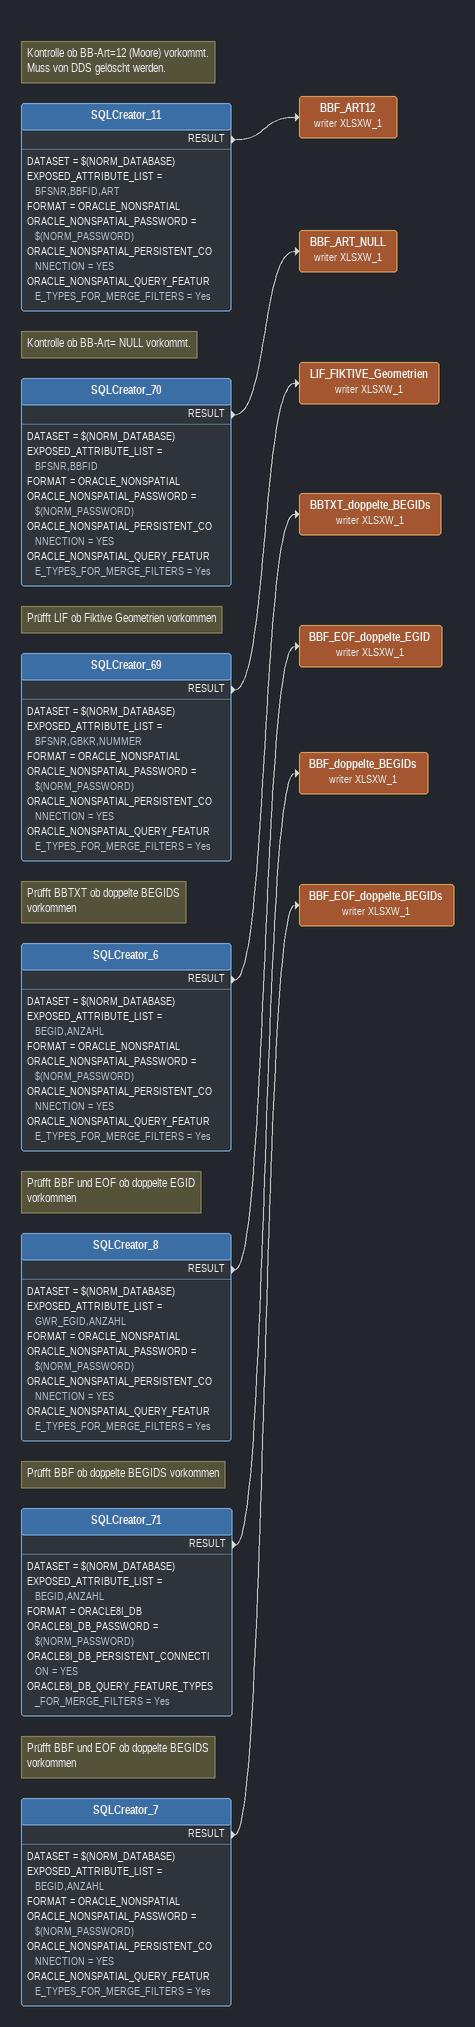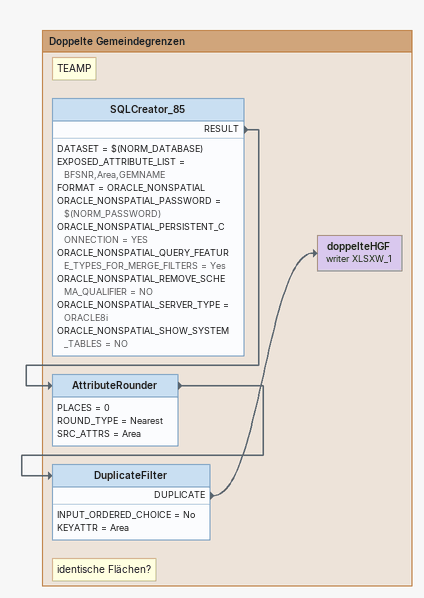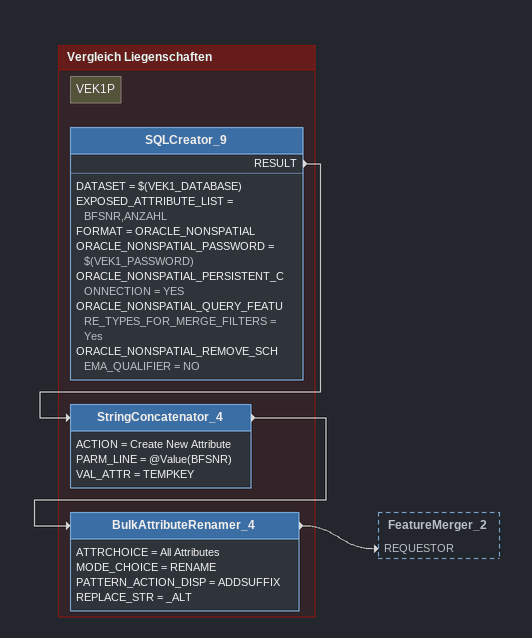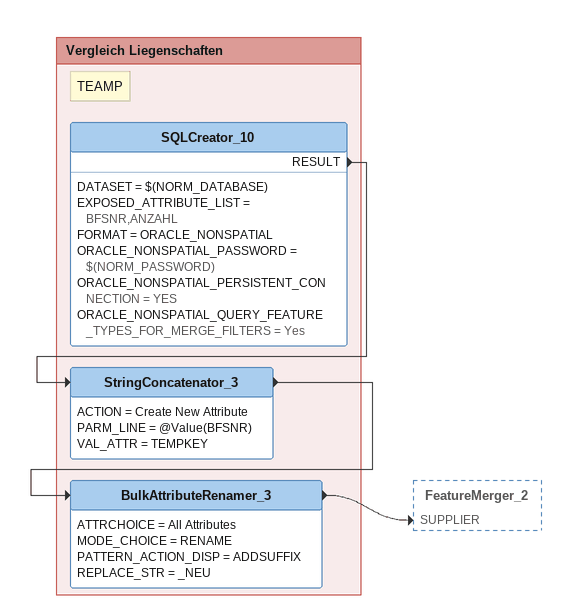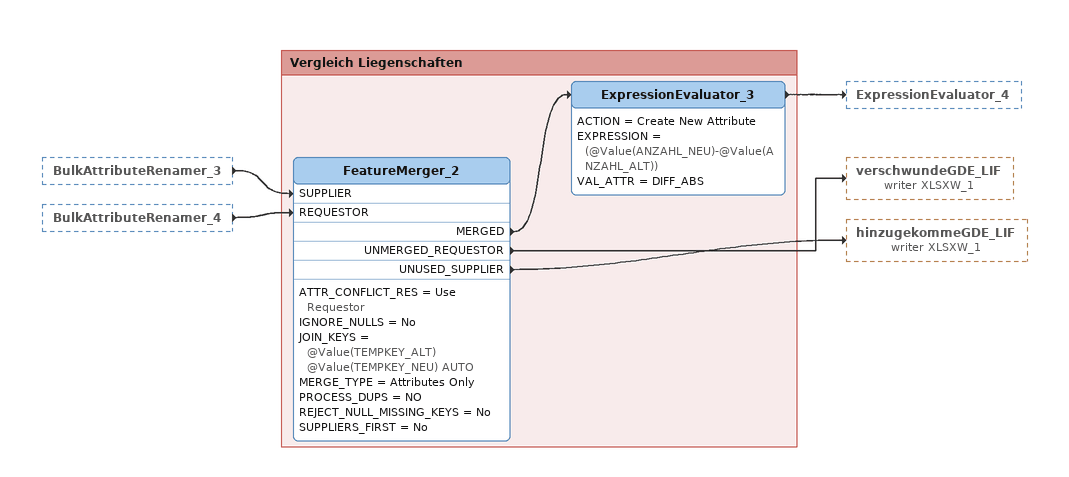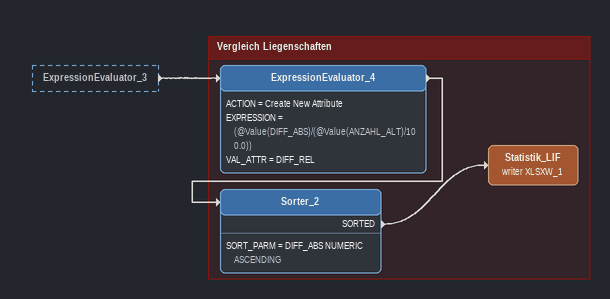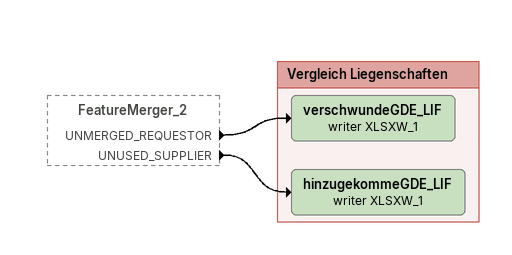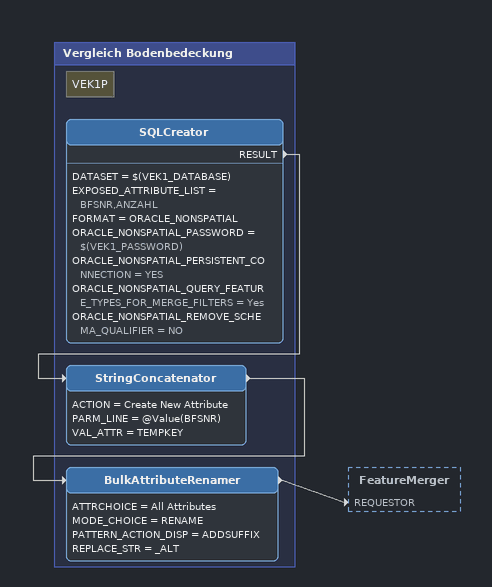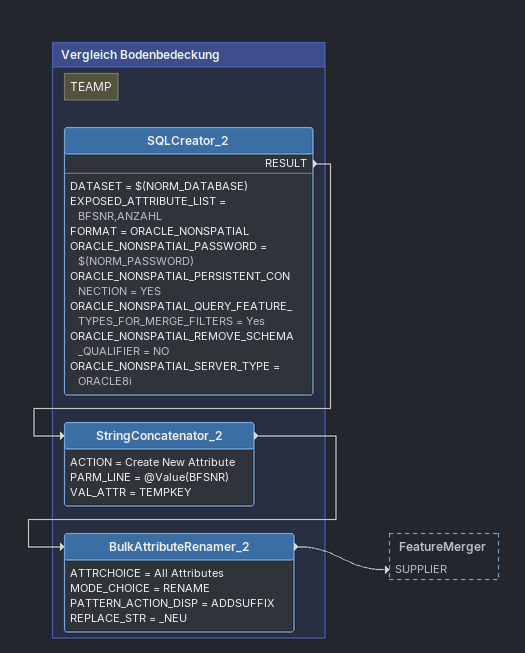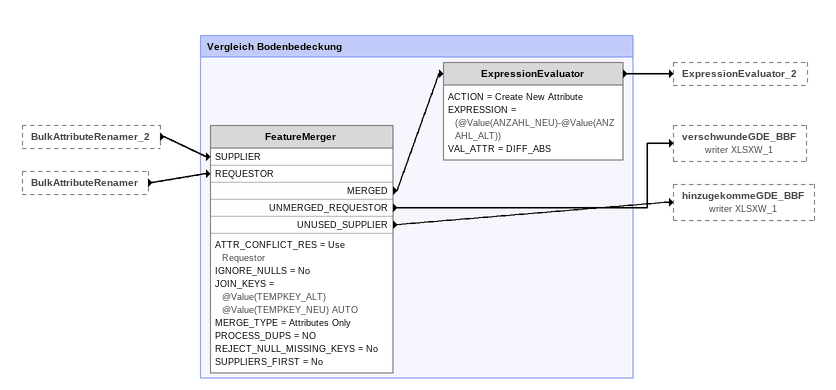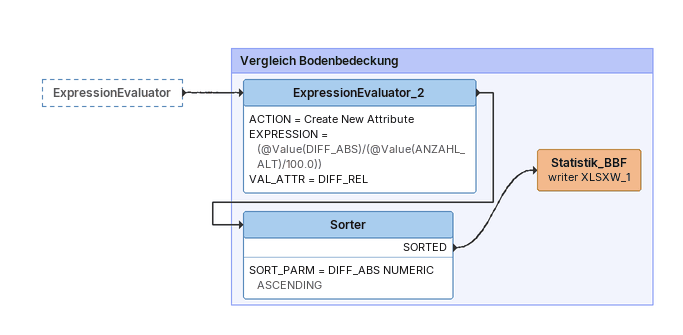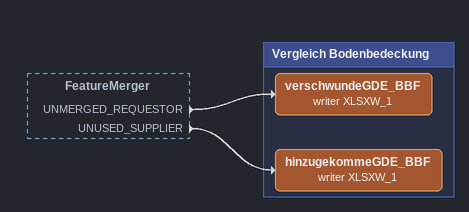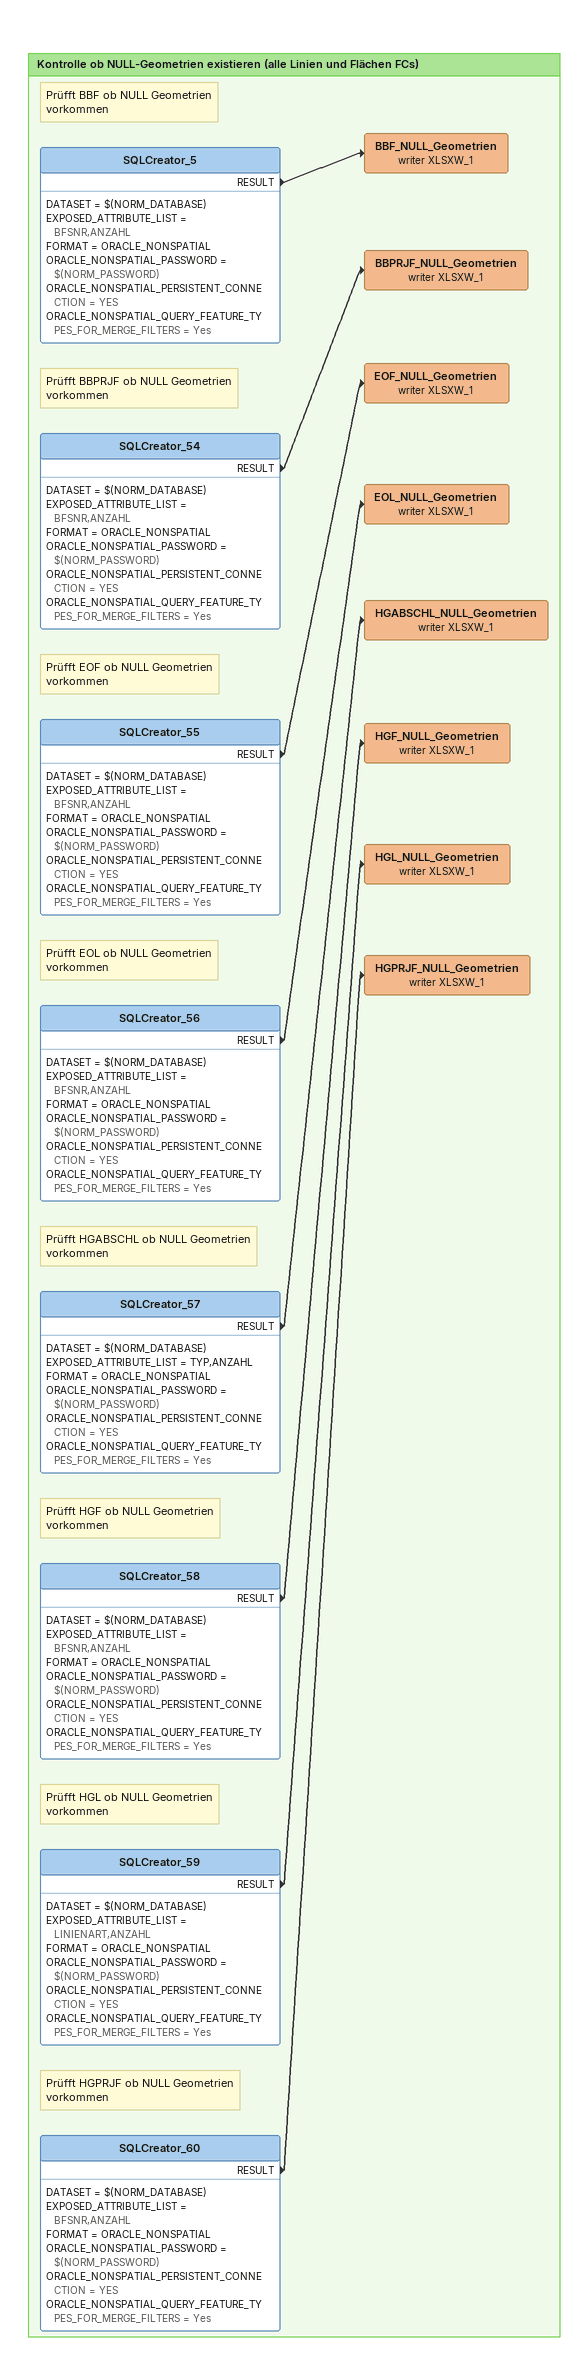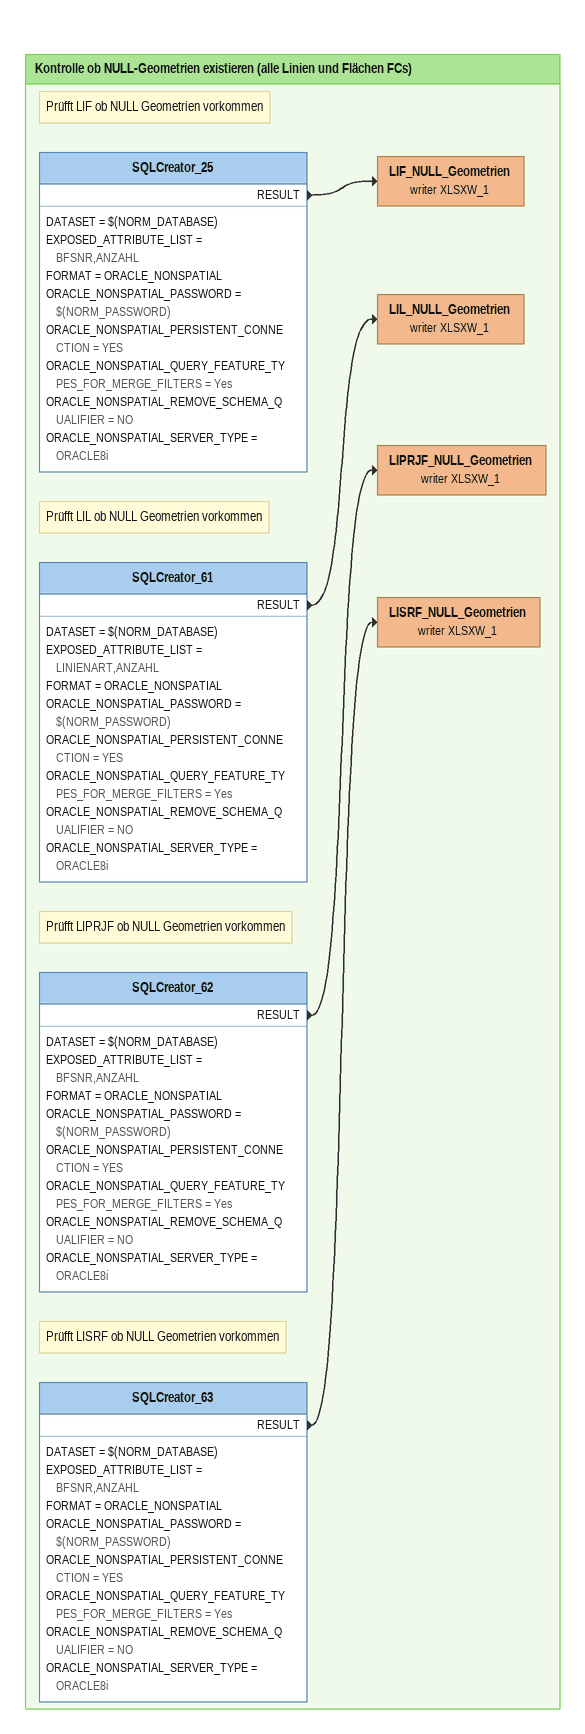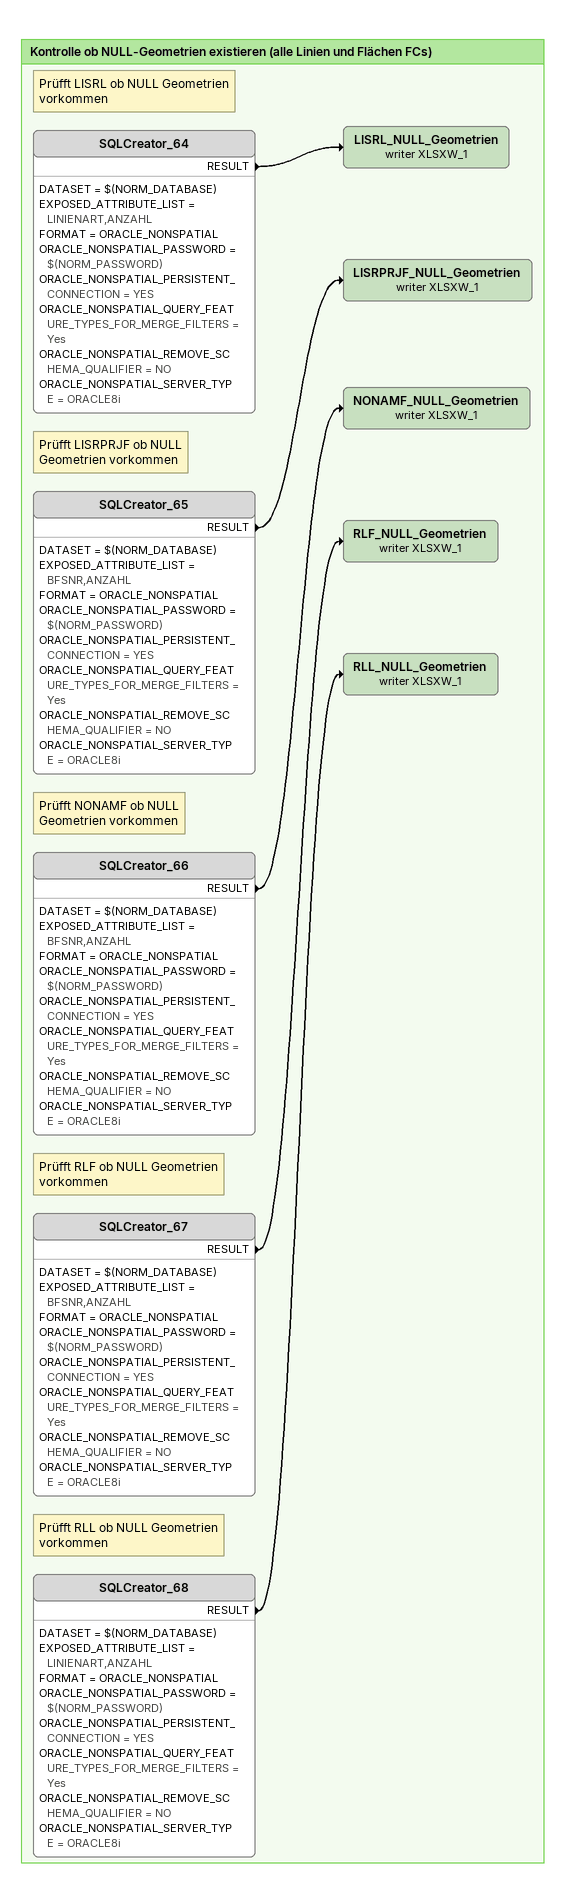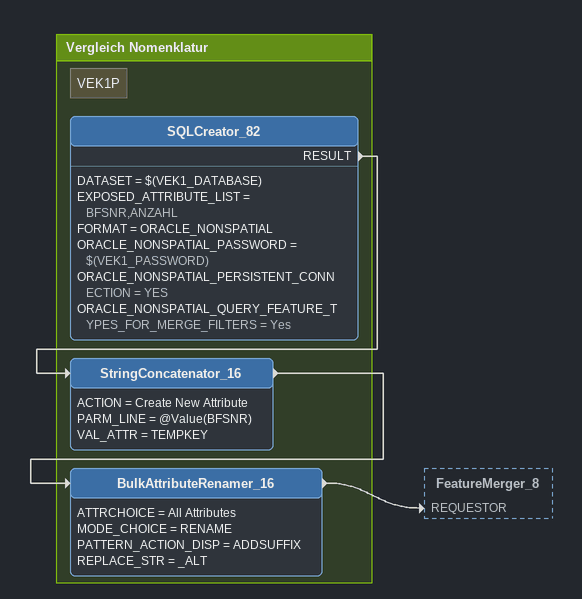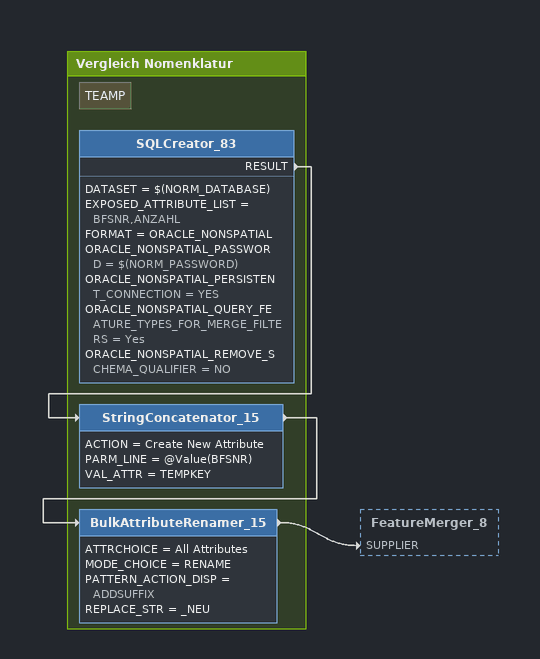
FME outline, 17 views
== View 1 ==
Note: Kontrolle ob BB-Art=12 (Moore) vorkommt. Muss von DDS gelöscht werden.
SQLCreator_11
    DATASET = $(NORM_DATABASE)
    EXPOSED_ATTRIBUTE_LIST = BFSNR,BBFID,ART
    FORMAT = ORACLE_NONSPATIAL
    ORACLE_NONSPATIAL_PASSWORD = $(NORM_PASSWORD)
    ORACLE_NONSPATIAL_PERSISTENT_CONNECTION = YES
    ORACLE_NONSPATIAL_QUERY_FEATURE_TYPES_FOR_MERGE_FILTERS = Yes
    RESULT -> BBF_ART12 (writer XLSXW_1)
BBF_ART12 (writer XLSXW_1)
Note: Kontrolle ob BB-Art= NULL vorkommt.
SQLCreator_70
    DATASET = $(NORM_DATABASE)
    EXPOSED_ATTRIBUTE_LIST = BFSNR,BBFID
    FORMAT = ORACLE_NONSPATIAL
    ORACLE_NONSPATIAL_PASSWORD = $(NORM_PASSWORD)
    ORACLE_NONSPATIAL_PERSISTENT_CONNECTION = YES
    ORACLE_NONSPATIAL_QUERY_FEATURE_TYPES_FOR_MERGE_FILTERS = Yes
    RESULT -> BBF_ART_NULL (writer XLSXW_1)
BBF_ART_NULL (writer XLSXW_1)
Note: Prüfft LIF ob Fiktive Geometrien vorkommen
SQLCreator_69
    DATASET = $(NORM_DATABASE)
    EXPOSED_ATTRIBUTE_LIST = BFSNR,GBKR,NUMMER
    FORMAT = ORACLE_NONSPATIAL
    ORACLE_NONSPATIAL_PASSWORD = $(NORM_PASSWORD)
    ORACLE_NONSPATIAL_PERSISTENT_CONNECTION = YES
    ORACLE_NONSPATIAL_QUERY_FEATURE_TYPES_FOR_MERGE_FILTERS = Yes
    RESULT -> LIF_FIKTIVE_Geometrien (writer XLSXW_1)
LIF_FIKTIVE_Geometrien (writer XLSXW_1)
Note: Prüfft BBTXT ob doppelte BEGIDS vorkommen
SQLCreator_6
    DATASET = $(NORM_DATABASE)
    EXPOSED_ATTRIBUTE_LIST = BEGID,ANZAHL
    FORMAT = ORACLE_NONSPATIAL
    ORACLE_NONSPATIAL_PASSWORD = $(NORM_PASSWORD)
    ORACLE_NONSPATIAL_PERSISTENT_CONNECTION = YES
    ORACLE_NONSPATIAL_QUERY_FEATURE_TYPES_FOR_MERGE_FILTERS = Yes
    RESULT -> BBTXT_doppelte_BEGIDs (writer XLSXW_1)
BBTXT_doppelte_BEGIDs (writer XLSXW_1)
Note: Prüfft BBF und EOF ob doppelte EGID vorkommen
SQLCreator_8
    DATASET = $(NORM_DATABASE)
    EXPOSED_ATTRIBUTE_LIST = GWR_EGID,ANZAHL
    FORMAT = ORACLE_NONSPATIAL
    ORACLE_NONSPATIAL_PASSWORD = $(NORM_PASSWORD)
    ORACLE_NONSPATIAL_PERSISTENT_CONNECTION = YES
    ORACLE_NONSPATIAL_QUERY_FEATURE_TYPES_FOR_MERGE_FILTERS = Yes
    RESULT -> BBF_EOF_doppelte_EGID (writer XLSXW_1)
BBF_EOF_doppelte_EGID (writer XLSXW_1)
Note: Prüfft BBF ob doppelte BEGIDS vorkommen
SQLCreator_71
    DATASET = $(NORM_DATABASE)
    EXPOSED_ATTRIBUTE_LIST = BEGID,ANZAHL
    FORMAT = ORACLE8I_DB
    ORACLE8I_DB_PASSWORD = $(NORM_PASSWORD)
    ORACLE8I_DB_PERSISTENT_CONNECTION = YES
    ORACLE8I_DB_QUERY_FEATURE_TYPES_FOR_MERGE_FILTERS = Yes
    RESULT -> BBF_doppelte_BEGIDs (writer XLSXW_1)
BBF_doppelte_BEGIDs (writer XLSXW_1)
Note: Prüfft BBF und EOF ob doppelte BEGIDS vorkommen
SQLCreator_7
    DATASET = $(NORM_DATABASE)
    EXPOSED_ATTRIBUTE_LIST = BEGID,ANZAHL
    FORMAT = ORACLE_NONSPATIAL
    ORACLE_NONSPATIAL_PASSWORD = $(NORM_PASSWORD)
    ORACLE_NONSPATIAL_PERSISTENT_CONNECTION = YES
    ORACLE_NONSPATIAL_QUERY_FEATURE_TYPES_FOR_MERGE_FILTERS = Yes
    RESULT -> BBF_EOF_doppelte_BEGIDs (writer XLSXW_1)
BBF_EOF_doppelte_BEGIDs (writer XLSXW_1)

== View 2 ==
Bookmark: Doppelte Gemeindegrenzen
Note: TEAMP
SQLCreator_85
    DATASET = $(NORM_DATABASE)
    EXPOSED_ATTRIBUTE_LIST = BFSNR,Area,GEMNAME
    FORMAT = ORACLE_NONSPATIAL
    ORACLE_NONSPATIAL_PASSWORD = $(NORM_PASSWORD)
    ORACLE_NONSPATIAL_PERSISTENT_CONNECTION = YES
    ORACLE_NONSPATIAL_QUERY_FEATURE_TYPES_FOR_MERGE_FILTERS = Yes
    ORACLE_NONSPATIAL_REMOVE_SCHEMA_QUALIFIER = NO
    ORACLE_NONSPATIAL_SERVER_TYPE = ORACLE8i
    ORACLE_NONSPATIAL_SHOW_SYSTEM_TABLES = NO
    RESULT -> AttributeRounder
AttributeRounder
    PLACES = 0
    ROUND_TYPE = Nearest
    SRC_ATTRS = Area
    -> DuplicateFilter
Note: identische Flächen?
DuplicateFilter
    INPUT_ORDERED_CHOICE = No
    KEYATTR = Area
    DUPLICATE -> doppelteHGF (writer XLSXW_1)
doppelteHGF (writer XLSXW_1)

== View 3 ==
Bookmark: Vergleich Liegenschaften
Note: VEK1P
SQLCreator_9
    DATASET = $(VEK1_DATABASE)
    EXPOSED_ATTRIBUTE_LIST = BFSNR,ANZAHL
    FORMAT = ORACLE_NONSPATIAL
    ORACLE_NONSPATIAL_PASSWORD = $(VEK1_PASSWORD)
    ORACLE_NONSPATIAL_PERSISTENT_CONNECTION = YES
    ORACLE_NONSPATIAL_QUERY_FEATURE_TYPES_FOR_MERGE_FILTERS = Yes
    ORACLE_NONSPATIAL_REMOVE_SCHEMA_QUALIFIER = NO
    RESULT -> StringConcatenator_4
StringConcatenator_4
    ACTION = Create New Attribute
    PARM_LINE = @Value(BFSNR)
    VAL_ATTR = TEMPKEY
    -> BulkAttributeRenamer_4
BulkAttributeRenamer_4
    ATTRCHOICE = All Attributes
    MODE_CHOICE = RENAME
    PATTERN_ACTION_DISP = ADDSUFFIX
    REPLACE_STR = _ALT
    -> FeatureMerger_2 [REQUESTOR]

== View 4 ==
Bookmark: Vergleich Liegenschaften
Note: TEAMP
SQLCreator_10
    DATASET = $(NORM_DATABASE)
    EXPOSED_ATTRIBUTE_LIST = BFSNR,ANZAHL
    FORMAT = ORACLE_NONSPATIAL
    ORACLE_NONSPATIAL_PASSWORD = $(NORM_PASSWORD)
    ORACLE_NONSPATIAL_PERSISTENT_CONNECTION = YES
    ORACLE_NONSPATIAL_QUERY_FEATURE_TYPES_FOR_MERGE_FILTERS = Yes
    RESULT -> StringConcatenator_3
StringConcatenator_3
    ACTION = Create New Attribute
    PARM_LINE = @Value(BFSNR)
    VAL_ATTR = TEMPKEY
    -> BulkAttributeRenamer_3
BulkAttributeRenamer_3
    ATTRCHOICE = All Attributes
    MODE_CHOICE = RENAME
    PATTERN_ACTION_DISP = ADDSUFFIX
    REPLACE_STR = _NEU
    -> FeatureMerger_2 [SUPPLIER]

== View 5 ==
BulkAttributeRenamer_3 [outside]
    -> FeatureMerger_2 [SUPPLIER]
BulkAttributeRenamer_4 [outside]
    -> FeatureMerger_2 [REQUESTOR]

Bookmark: Vergleich Liegenschaften
FeatureMerger_2
    ATTR_CONFLICT_RES = Use Requestor
    IGNORE_NULLS = No
    JOIN_KEYS = @Value(TEMPKEY_ALT) @Value(TEMPKEY_NEU) AUTO
    MERGE_TYPE = Attributes Only
    PROCESS_DUPS = NO
    REJECT_NULL_MISSING_KEYS = No
    SUPPLIERS_FIRST = No
    MERGED -> ExpressionEvaluator_3
    UNMERGED_REQUESTOR -> verschwundeGDE_LIF (writer XLSXW_1)
    UNUSED_SUPPLIER -> hinzugekommeGDE_LIF (writer XLSXW_1)
ExpressionEvaluator_3
    ACTION = Create New Attribute
    EXPRESSION = (@Value(ANZAHL_NEU)-@Value(ANZAHL_ALT))
    VAL_ATTR = DIFF_ABS
    -> ExpressionEvaluator_4

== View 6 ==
ExpressionEvaluator_3 [outside]
    -> ExpressionEvaluator_4

Bookmark: Vergleich Liegenschaften
ExpressionEvaluator_4
    ACTION = Create New Attribute
    EXPRESSION = (@Value(DIFF_ABS)/(@Value(ANZAHL_ALT)/100.0))
    VAL_ATTR = DIFF_REL
    -> Sorter_2
Sorter_2
    SORT_PARM = DIFF_ABS NUMERIC ASCENDING
    SORTED -> Statistik_LIF (writer XLSXW_1)
Statistik_LIF (writer XLSXW_1)

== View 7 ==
FeatureMerger_2 [outside]
    UNMERGED_REQUESTOR -> verschwundeGDE_LIF (writer XLSXW_1)
    UNUSED_SUPPLIER -> hinzugekommeGDE_LIF (writer XLSXW_1)

Bookmark: Vergleich Liegenschaften
verschwundeGDE_LIF (writer XLSXW_1)
hinzugekommeGDE_LIF (writer XLSXW_1)

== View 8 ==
Bookmark: Vergleich Bodenbedeckung
Note: VEK1P
SQLCreator
    DATASET = $(VEK1_DATABASE)
    EXPOSED_ATTRIBUTE_LIST = BFSNR,ANZAHL
    FORMAT = ORACLE_NONSPATIAL
    ORACLE_NONSPATIAL_PASSWORD = $(VEK1_PASSWORD)
    ORACLE_NONSPATIAL_PERSISTENT_CONNECTION = YES
    ORACLE_NONSPATIAL_QUERY_FEATURE_TYPES_FOR_MERGE_FILTERS = Yes
    ORACLE_NONSPATIAL_REMOVE_SCHEMA_QUALIFIER = NO
    RESULT -> StringConcatenator
StringConcatenator
    ACTION = Create New Attribute
    PARM_LINE = @Value(BFSNR)
    VAL_ATTR = TEMPKEY
    -> BulkAttributeRenamer
BulkAttributeRenamer
    ATTRCHOICE = All Attributes
    MODE_CHOICE = RENAME
    PATTERN_ACTION_DISP = ADDSUFFIX
    REPLACE_STR = _ALT
    -> FeatureMerger [REQUESTOR]

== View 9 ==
Bookmark: Vergleich Bodenbedeckung
Note: TEAMP
SQLCreator_2
    DATASET = $(NORM_DATABASE)
    EXPOSED_ATTRIBUTE_LIST = BFSNR,ANZAHL
    FORMAT = ORACLE_NONSPATIAL
    ORACLE_NONSPATIAL_PASSWORD = $(NORM_PASSWORD)
    ORACLE_NONSPATIAL_PERSISTENT_CONNECTION = YES
    ORACLE_NONSPATIAL_QUERY_FEATURE_TYPES_FOR_MERGE_FILTERS = Yes
    ORACLE_NONSPATIAL_REMOVE_SCHEMA_QUALIFIER = NO
    ORACLE_NONSPATIAL_SERVER_TYPE = ORACLE8i
    RESULT -> StringConcatenator_2
StringConcatenator_2
    ACTION = Create New Attribute
    PARM_LINE = @Value(BFSNR)
    VAL_ATTR = TEMPKEY
    -> BulkAttributeRenamer_2
BulkAttributeRenamer_2
    ATTRCHOICE = All Attributes
    MODE_CHOICE = RENAME
    PATTERN_ACTION_DISP = ADDSUFFIX
    REPLACE_STR = _NEU
    -> FeatureMerger [SUPPLIER]

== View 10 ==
BulkAttributeRenamer_2 [outside]
    -> FeatureMerger [SUPPLIER]
BulkAttributeRenamer [outside]
    -> FeatureMerger [REQUESTOR]

Bookmark: Vergleich Bodenbedeckung
FeatureMerger
    ATTR_CONFLICT_RES = Use Requestor
    IGNORE_NULLS = No
    JOIN_KEYS = @Value(TEMPKEY_ALT) @Value(TEMPKEY_NEU) AUTO
    MERGE_TYPE = Attributes Only
    PROCESS_DUPS = NO
    REJECT_NULL_MISSING_KEYS = No
    SUPPLIERS_FIRST = No
    MERGED -> ExpressionEvaluator
    UNMERGED_REQUESTOR -> verschwundeGDE_BBF (writer XLSXW_1)
    UNUSED_SUPPLIER -> hinzugekommeGDE_BBF (writer XLSXW_1)
ExpressionEvaluator
    ACTION = Create New Attribute
    EXPRESSION = (@Value(ANZAHL_NEU)-@Value(ANZAHL_ALT))
    VAL_ATTR = DIFF_ABS
    -> ExpressionEvaluator_2

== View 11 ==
ExpressionEvaluator [outside]
    -> ExpressionEvaluator_2

Bookmark: Vergleich Bodenbedeckung
ExpressionEvaluator_2
    ACTION = Create New Attribute
    EXPRESSION = (@Value(DIFF_ABS)/(@Value(ANZAHL_ALT)/100.0))
    VAL_ATTR = DIFF_REL
    -> Sorter
Sorter
    SORT_PARM = DIFF_ABS NUMERIC ASCENDING
    SORTED -> Statistik_BBF (writer XLSXW_1)
Statistik_BBF (writer XLSXW_1)

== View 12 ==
FeatureMerger [outside]
    UNMERGED_REQUESTOR -> verschwundeGDE_BBF (writer XLSXW_1)
    UNUSED_SUPPLIER -> hinzugekommeGDE_BBF (writer XLSXW_1)

Bookmark: Vergleich Bodenbedeckung
verschwundeGDE_BBF (writer XLSXW_1)
hinzugekommeGDE_BBF (writer XLSXW_1)

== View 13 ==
Bookmark: Kontrolle ob NULL-Geometrien existieren (alle Linien und Flächen FCs)
Note: Prüfft BBF ob NULL Geometrien vorkommen
SQLCreator_5
    DATASET = $(NORM_DATABASE)
    EXPOSED_ATTRIBUTE_LIST = BFSNR,ANZAHL
    FORMAT = ORACLE_NONSPATIAL
    ORACLE_NONSPATIAL_PASSWORD = $(NORM_PASSWORD)
    ORACLE_NONSPATIAL_PERSISTENT_CONNECTION = YES
    ORACLE_NONSPATIAL_QUERY_FEATURE_TYPES_FOR_MERGE_FILTERS = Yes
    RESULT -> BBF_NULL_Geometrien (writer XLSXW_1)
BBF_NULL_Geometrien (writer XLSXW_1)
Note: Prüfft BBPRJF ob NULL Geometrien vorkommen
SQLCreator_54
    DATASET = $(NORM_DATABASE)
    EXPOSED_ATTRIBUTE_LIST = BFSNR,ANZAHL
    FORMAT = ORACLE_NONSPATIAL
    ORACLE_NONSPATIAL_PASSWORD = $(NORM_PASSWORD)
    ORACLE_NONSPATIAL_PERSISTENT_CONNECTION = YES
    ORACLE_NONSPATIAL_QUERY_FEATURE_TYPES_FOR_MERGE_FILTERS = Yes
    RESULT -> BBPRJF_NULL_Geometrien (writer XLSXW_1)
BBPRJF_NULL_Geometrien (writer XLSXW_1)
Note: Prüfft EOF ob NULL Geometrien vorkommen
SQLCreator_55
    DATASET = $(NORM_DATABASE)
    EXPOSED_ATTRIBUTE_LIST = BFSNR,ANZAHL
    FORMAT = ORACLE_NONSPATIAL
    ORACLE_NONSPATIAL_PASSWORD = $(NORM_PASSWORD)
    ORACLE_NONSPATIAL_PERSISTENT_CONNECTION = YES
    ORACLE_NONSPATIAL_QUERY_FEATURE_TYPES_FOR_MERGE_FILTERS = Yes
    RESULT -> EOF_NULL_Geometrien (writer XLSXW_1)
EOF_NULL_Geometrien (writer XLSXW_1)
Note: Prüfft EOL ob NULL Geometrien vorkommen
SQLCreator_56
    DATASET = $(NORM_DATABASE)
    EXPOSED_ATTRIBUTE_LIST = BFSNR,ANZAHL
    FORMAT = ORACLE_NONSPATIAL
    ORACLE_NONSPATIAL_PASSWORD = $(NORM_PASSWORD)
    ORACLE_NONSPATIAL_PERSISTENT_CONNECTION = YES
    ORACLE_NONSPATIAL_QUERY_FEATURE_TYPES_FOR_MERGE_FILTERS = Yes
    RESULT -> EOL_NULL_Geometrien (writer XLSXW_1)
EOL_NULL_Geometrien (writer XLSXW_1)
Note: Prüfft HGABSCHL ob NULL Geometrien vorkommen
SQLCreator_57
    DATASET = $(NORM_DATABASE)
    EXPOSED_ATTRIBUTE_LIST = TYP,ANZAHL
    FORMAT = ORACLE_NONSPATIAL
    ORACLE_NONSPATIAL_PASSWORD = $(NORM_PASSWORD)
    ORACLE_NONSPATIAL_PERSISTENT_CONNECTION = YES
    ORACLE_NONSPATIAL_QUERY_FEATURE_TYPES_FOR_MERGE_FILTERS = Yes
    RESULT -> HGABSCHL_NULL_Geometrien (writer XLSXW_1)
HGABSCHL_NULL_Geometrien (writer XLSXW_1)
Note: Prüfft HGF ob NULL Geometrien vorkommen
SQLCreator_58
    DATASET = $(NORM_DATABASE)
    EXPOSED_ATTRIBUTE_LIST = BFSNR,ANZAHL
    FORMAT = ORACLE_NONSPATIAL
    ORACLE_NONSPATIAL_PASSWORD = $(NORM_PASSWORD)
    ORACLE_NONSPATIAL_PERSISTENT_CONNECTION = YES
    ORACLE_NONSPATIAL_QUERY_FEATURE_TYPES_FOR_MERGE_FILTERS = Yes
    RESULT -> HGF_NULL_Geometrien (writer XLSXW_1)
HGF_NULL_Geometrien (writer XLSXW_1)
Note: Prüfft HGL ob NULL Geometrien vorkommen
SQLCreator_59
    DATASET = $(NORM_DATABASE)
    EXPOSED_ATTRIBUTE_LIST = LINIENART,ANZAHL
    FORMAT = ORACLE_NONSPATIAL
    ORACLE_NONSPATIAL_PASSWORD = $(NORM_PASSWORD)
    ORACLE_NONSPATIAL_PERSISTENT_CONNECTION = YES
    ORACLE_NONSPATIAL_QUERY_FEATURE_TYPES_FOR_MERGE_FILTERS = Yes
    RESULT -> HGL_NULL_Geometrien (writer XLSXW_1)
HGL_NULL_Geometrien (writer XLSXW_1)
Note: Prüfft HGPRJF ob NULL Geometrien vorkommen
SQLCreator_60
    DATASET = $(NORM_DATABASE)
    EXPOSED_ATTRIBUTE_LIST = BFSNR,ANZAHL
    FORMAT = ORACLE_NONSPATIAL
    ORACLE_NONSPATIAL_PASSWORD = $(NORM_PASSWORD)
    ORACLE_NONSPATIAL_PERSISTENT_CONNECTION = YES
    ORACLE_NONSPATIAL_QUERY_FEATURE_TYPES_FOR_MERGE_FILTERS = Yes
    RESULT -> HGPRJF_NULL_Geometrien (writer XLSXW_1)
HGPRJF_NULL_Geometrien (writer XLSXW_1)

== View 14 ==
Bookmark: Kontrolle ob NULL-Geometrien existieren (alle Linien und Flächen FCs)
Note: Prüfft LIF ob NULL Geometrien vorkommen
SQLCreator_25
    DATASET = $(NORM_DATABASE)
    EXPOSED_ATTRIBUTE_LIST = BFSNR,ANZAHL
    FORMAT = ORACLE_NONSPATIAL
    ORACLE_NONSPATIAL_PASSWORD = $(NORM_PASSWORD)
    ORACLE_NONSPATIAL_PERSISTENT_CONNECTION = YES
    ORACLE_NONSPATIAL_QUERY_FEATURE_TYPES_FOR_MERGE_FILTERS = Yes
    ORACLE_NONSPATIAL_REMOVE_SCHEMA_QUALIFIER = NO
    ORACLE_NONSPATIAL_SERVER_TYPE = ORACLE8i
    RESULT -> LIF_NULL_Geometrien (writer XLSXW_1)
LIF_NULL_Geometrien (writer XLSXW_1)
Note: Prüfft LIL ob NULL Geometrien vorkommen
SQLCreator_61
    DATASET = $(NORM_DATABASE)
    EXPOSED_ATTRIBUTE_LIST = LINIENART,ANZAHL
    FORMAT = ORACLE_NONSPATIAL
    ORACLE_NONSPATIAL_PASSWORD = $(NORM_PASSWORD)
    ORACLE_NONSPATIAL_PERSISTENT_CONNECTION = YES
    ORACLE_NONSPATIAL_QUERY_FEATURE_TYPES_FOR_MERGE_FILTERS = Yes
    ORACLE_NONSPATIAL_REMOVE_SCHEMA_QUALIFIER = NO
    ORACLE_NONSPATIAL_SERVER_TYPE = ORACLE8i
    RESULT -> LIL_NULL_Geometrien (writer XLSXW_1)
LIL_NULL_Geometrien (writer XLSXW_1)
Note: Prüfft LIPRJF ob NULL Geometrien vorkommen
SQLCreator_62
    DATASET = $(NORM_DATABASE)
    EXPOSED_ATTRIBUTE_LIST = BFSNR,ANZAHL
    FORMAT = ORACLE_NONSPATIAL
    ORACLE_NONSPATIAL_PASSWORD = $(NORM_PASSWORD)
    ORACLE_NONSPATIAL_PERSISTENT_CONNECTION = YES
    ORACLE_NONSPATIAL_QUERY_FEATURE_TYPES_FOR_MERGE_FILTERS = Yes
    ORACLE_NONSPATIAL_REMOVE_SCHEMA_QUALIFIER = NO
    ORACLE_NONSPATIAL_SERVER_TYPE = ORACLE8i
    RESULT -> LIPRJF_NULL_Geometrien (writer XLSXW_1)
LIPRJF_NULL_Geometrien (writer XLSXW_1)
Note: Prüfft LISRF ob NULL Geometrien vorkommen
SQLCreator_63
    DATASET = $(NORM_DATABASE)
    EXPOSED_ATTRIBUTE_LIST = BFSNR,ANZAHL
    FORMAT = ORACLE_NONSPATIAL
    ORACLE_NONSPATIAL_PASSWORD = $(NORM_PASSWORD)
    ORACLE_NONSPATIAL_PERSISTENT_CONNECTION = YES
    ORACLE_NONSPATIAL_QUERY_FEATURE_TYPES_FOR_MERGE_FILTERS = Yes
    ORACLE_NONSPATIAL_REMOVE_SCHEMA_QUALIFIER = NO
    ORACLE_NONSPATIAL_SERVER_TYPE = ORACLE8i
    RESULT -> LISRF_NULL_Geometrien (writer XLSXW_1)
LISRF_NULL_Geometrien (writer XLSXW_1)

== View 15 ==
Bookmark: Kontrolle ob NULL-Geometrien existieren (alle Linien und Flächen FCs)
Note: Prüfft LISRL ob NULL Geometrien vorkommen
SQLCreator_64
    DATASET = $(NORM_DATABASE)
    EXPOSED_ATTRIBUTE_LIST = LINIENART,ANZAHL
    FORMAT = ORACLE_NONSPATIAL
    ORACLE_NONSPATIAL_PASSWORD = $(NORM_PASSWORD)
    ORACLE_NONSPATIAL_PERSISTENT_CONNECTION = YES
    ORACLE_NONSPATIAL_QUERY_FEATURE_TYPES_FOR_MERGE_FILTERS = Yes
    ORACLE_NONSPATIAL_REMOVE_SCHEMA_QUALIFIER = NO
    ORACLE_NONSPATIAL_SERVER_TYPE = ORACLE8i
    RESULT -> LISRL_NULL_Geometrien (writer XLSXW_1)
LISRL_NULL_Geometrien (writer XLSXW_1)
Note: Prüfft LISRPRJF ob NULL Geometrien vorkommen
SQLCreator_65
    DATASET = $(NORM_DATABASE)
    EXPOSED_ATTRIBUTE_LIST = BFSNR,ANZAHL
    FORMAT = ORACLE_NONSPATIAL
    ORACLE_NONSPATIAL_PASSWORD = $(NORM_PASSWORD)
    ORACLE_NONSPATIAL_PERSISTENT_CONNECTION = YES
    ORACLE_NONSPATIAL_QUERY_FEATURE_TYPES_FOR_MERGE_FILTERS = Yes
    ORACLE_NONSPATIAL_REMOVE_SCHEMA_QUALIFIER = NO
    ORACLE_NONSPATIAL_SERVER_TYPE = ORACLE8i
    RESULT -> LISRPRJF_NULL_Geometrien (writer XLSXW_1)
LISRPRJF_NULL_Geometrien (writer XLSXW_1)
Note: Prüfft NONAMF ob NULL Geometrien vorkommen
SQLCreator_66
    DATASET = $(NORM_DATABASE)
    EXPOSED_ATTRIBUTE_LIST = BFSNR,ANZAHL
    FORMAT = ORACLE_NONSPATIAL
    ORACLE_NONSPATIAL_PASSWORD = $(NORM_PASSWORD)
    ORACLE_NONSPATIAL_PERSISTENT_CONNECTION = YES
    ORACLE_NONSPATIAL_QUERY_FEATURE_TYPES_FOR_MERGE_FILTERS = Yes
    ORACLE_NONSPATIAL_REMOVE_SCHEMA_QUALIFIER = NO
    ORACLE_NONSPATIAL_SERVER_TYPE = ORACLE8i
    RESULT -> NONAMF_NULL_Geometrien (writer XLSXW_1)
NONAMF_NULL_Geometrien (writer XLSXW_1)
Note: Prüfft RLF ob NULL Geometrien vorkommen
SQLCreator_67
    DATASET = $(NORM_DATABASE)
    EXPOSED_ATTRIBUTE_LIST = BFSNR,ANZAHL
    FORMAT = ORACLE_NONSPATIAL
    ORACLE_NONSPATIAL_PASSWORD = $(NORM_PASSWORD)
    ORACLE_NONSPATIAL_PERSISTENT_CONNECTION = YES
    ORACLE_NONSPATIAL_QUERY_FEATURE_TYPES_FOR_MERGE_FILTERS = Yes
    ORACLE_NONSPATIAL_REMOVE_SCHEMA_QUALIFIER = NO
    ORACLE_NONSPATIAL_SERVER_TYPE = ORACLE8i
    RESULT -> RLF_NULL_Geometrien (writer XLSXW_1)
RLF_NULL_Geometrien (writer XLSXW_1)
Note: Prüfft RLL ob NULL Geometrien vorkommen
SQLCreator_68
    DATASET = $(NORM_DATABASE)
    EXPOSED_ATTRIBUTE_LIST = LINIENART,ANZAHL
    FORMAT = ORACLE_NONSPATIAL
    ORACLE_NONSPATIAL_PASSWORD = $(NORM_PASSWORD)
    ORACLE_NONSPATIAL_PERSISTENT_CONNECTION = YES
    ORACLE_NONSPATIAL_QUERY_FEATURE_TYPES_FOR_MERGE_FILTERS = Yes
    ORACLE_NONSPATIAL_REMOVE_SCHEMA_QUALIFIER = NO
    ORACLE_NONSPATIAL_SERVER_TYPE = ORACLE8i
    RESULT -> RLL_NULL_Geometrien (writer XLSXW_1)
RLL_NULL_Geometrien (writer XLSXW_1)

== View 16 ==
Bookmark: Vergleich Nomenklatur
Note: VEK1P
SQLCreator_82
    DATASET = $(VEK1_DATABASE)
    EXPOSED_ATTRIBUTE_LIST = BFSNR,ANZAHL
    FORMAT = ORACLE_NONSPATIAL
    ORACLE_NONSPATIAL_PASSWORD = $(VEK1_PASSWORD)
    ORACLE_NONSPATIAL_PERSISTENT_CONNECTION = YES
    ORACLE_NONSPATIAL_QUERY_FEATURE_TYPES_FOR_MERGE_FILTERS = Yes
    RESULT -> StringConcatenator_16
StringConcatenator_16
    ACTION = Create New Attribute
    PARM_LINE = @Value(BFSNR)
    VAL_ATTR = TEMPKEY
    -> BulkAttributeRenamer_16
BulkAttributeRenamer_16
    ATTRCHOICE = All Attributes
    MODE_CHOICE = RENAME
    PATTERN_ACTION_DISP = ADDSUFFIX
    REPLACE_STR = _ALT
    -> FeatureMerger_8 [REQUESTOR]

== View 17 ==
Bookmark: Vergleich Nomenklatur
Note: TEAMP
SQLCreator_83
    DATASET = $(NORM_DATABASE)
    EXPOSED_ATTRIBUTE_LIST = BFSNR,ANZAHL
    FORMAT = ORACLE_NONSPATIAL
    ORACLE_NONSPATIAL_PASSWORD = $(NORM_PASSWORD)
    ORACLE_NONSPATIAL_PERSISTENT_CONNECTION = YES
    ORACLE_NONSPATIAL_QUERY_FEATURE_TYPES_FOR_MERGE_FILTERS = Yes
    ORACLE_NONSPATIAL_REMOVE_SCHEMA_QUALIFIER = NO
    RESULT -> StringConcatenator_15
StringConcatenator_15
    ACTION = Create New Attribute
    PARM_LINE = @Value(BFSNR)
    VAL_ATTR = TEMPKEY
    -> BulkAttributeRenamer_15
BulkAttributeRenamer_15
    ATTRCHOICE = All Attributes
    MODE_CHOICE = RENAME
    PATTERN_ACTION_DISP = ADDSUFFIX
    REPLACE_STR = _NEU
    -> FeatureMerger_8 [SUPPLIER]
